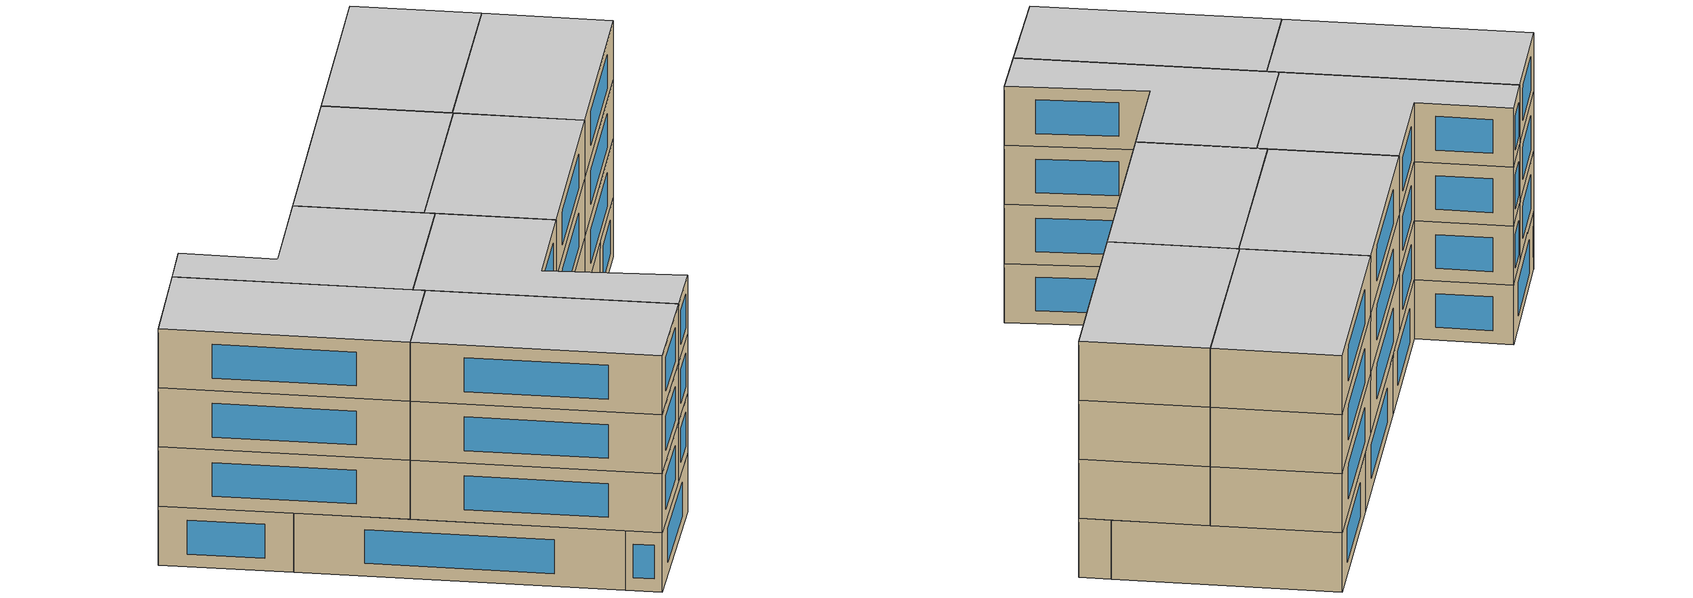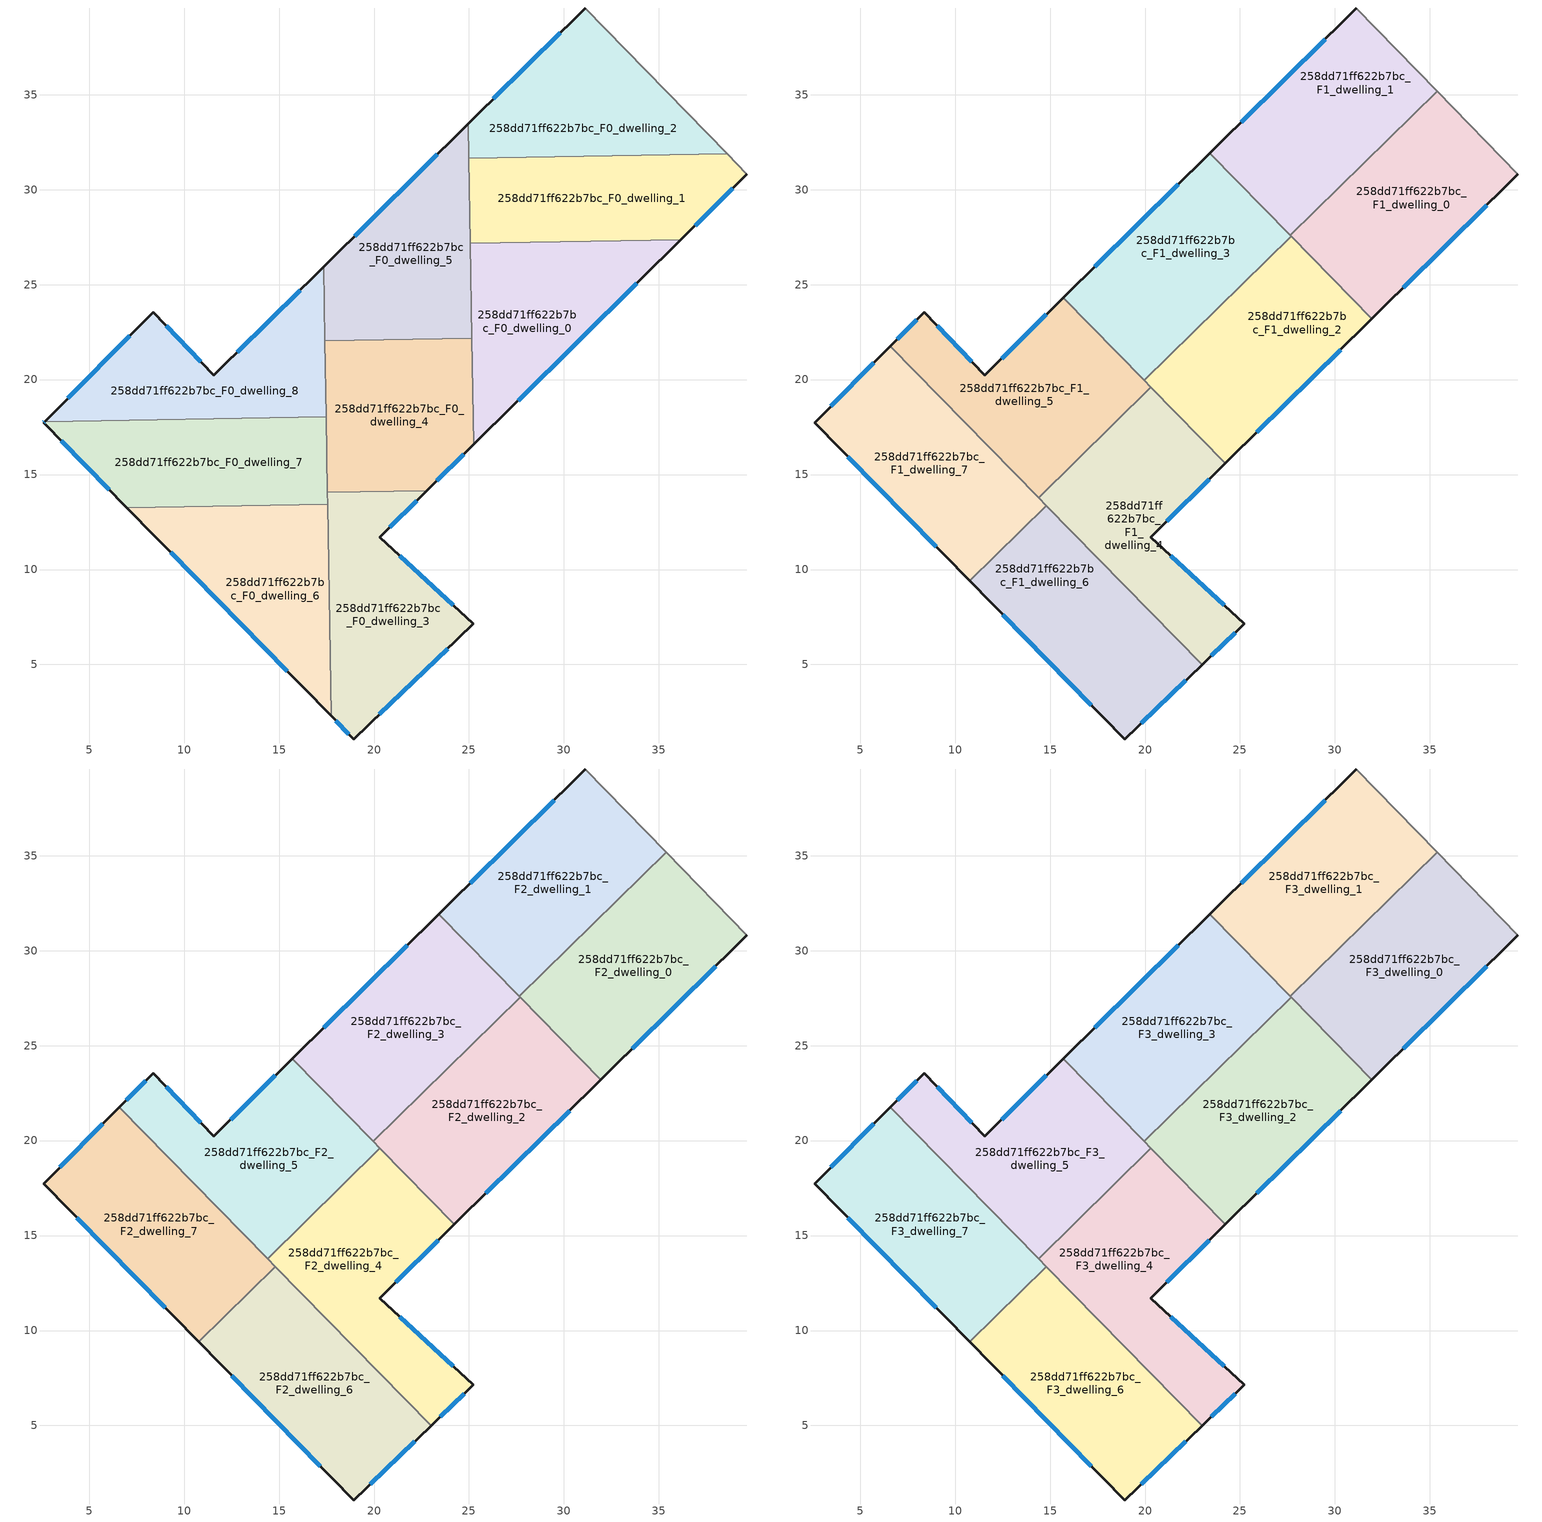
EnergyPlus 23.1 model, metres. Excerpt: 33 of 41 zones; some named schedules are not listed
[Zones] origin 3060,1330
258dd71ff622b7bc_F0_dwelling_0
 floor ground (EU_floor_Construction): 36.16,27.37 25.24,16.59 25.07,27.19 z0
 wall outside (EU_wall_Construction): 25.24,16.59 36.16,27.37 z0:3
 wall to 258dd71ff622b7bc_F0_dwelling_1 (EU_wall_Construction): 36.16,27.37 25.07,27.19 z0:3
 wall to 258dd71ff622b7bc_F0_dwelling_4 (EU_wall_Construction): 25.15,22.17 25.24,16.59 z0:3
 wall to 258dd71ff622b7bc_F0_dwelling_5 (EU_wall_Construction): 25.07,27.19 25.15,22.17 z0:3
 window (EU_Window_Construction): 27.58,18.9 33.82,25.06 z0.64:2.36
258dd71ff622b7bc_F0_dwelling_1
 floor ground (EU_floor_Construction): 38.6,31.88 39.64,30.81 36.16,27.37 25.07,27.19 24.99,31.66 z0
 wall outside (EU_wall_Construction): 36.16,27.37 39.64,30.81 z0:3
 wall to 258dd71ff622b7bc_F0_dwelling_2 (EU_wall_Construction): 38.6,31.88 24.99,31.66 z0:3
 wall adiabatic (EU_wall_Construction): 39.64,30.81 38.6,31.88 z0:3
 wall to 258dd71ff622b7bc_F0_dwelling_5 (EU_wall_Construction): 24.99,31.66 25.07,27.19 z0:3
 window (EU_Window_Construction): 36.9,28.11 38.89,30.07 z0.64:2.36
258dd71ff622b7bc_F0_dwelling_2
 floor ground (EU_floor_Construction): 31.13,39.57 38.6,31.88 24.99,31.66 24.97,33.47 z0
 wall outside (EU_wall_Construction): 31.13,39.57 24.97,33.47 z0:3
 wall adiabatic (EU_wall_Construction): 38.6,31.88 31.13,39.57 z0:3
 wall to 258dd71ff622b7bc_F0_dwelling_5 (EU_wall_Construction): 24.97,33.47 24.99,31.66 z0:3
 window (EU_Window_Construction): 29.81,38.26 26.29,34.77 z0.64:2.36
258dd71ff622b7bc_F0_dwelling_3
 floor ground (EU_floor_Construction): 22.78,14.15 20.3,11.7 25.24,7.14 18.93,1.08 17.74,2.29 17.54,14.06 z0
 wall outside (EU_wall_Construction): 17.74,2.29 18.93,1.08 25.24,7.14 20.3,11.7 22.78,14.15 z0:3
 wall to 258dd71ff622b7bc_F0_dwelling_4 (EU_wall_Construction): 22.78,14.15 17.54,14.06 z0:3
 wall to 258dd71ff622b7bc_F0_dwelling_6 (EU_wall_Construction): 17.55,13.42 17.74,2.29 z0:3
 wall to 258dd71ff622b7bc_F0_dwelling_7 (EU_wall_Construction): 17.54,14.06 17.55,13.42 z0:3
 window (EU_Window_Construction): 20.83,12.23 22.25,13.62 / 24.18,8.12 21.36,10.73 / 20.28,2.37 23.89,5.84 / 17.99,2.03 18.68,1.34 z0.64:2.36
258dd71ff622b7bc_F0_dwelling_4
 floor ground (EU_floor_Construction): 25.15,22.17 25.24,16.59 22.78,14.15 17.54,14.06 17.41,22.04 z0
 wall outside (EU_wall_Construction): 22.78,14.15 25.24,16.59 z0:3
 wall to 258dd71ff622b7bc_F0_dwelling_5 (EU_wall_Construction): 25.15,22.17 17.41,22.04 z0:3
 wall to 258dd71ff622b7bc_F0_dwelling_8 (EU_wall_Construction): 17.41,22.04 17.48,18.04 z0:3
 wall to 258dd71ff622b7bc_F0_dwelling_7 (EU_wall_Construction): 17.48,18.04 17.54,14.06 z0:3
 window (EU_Window_Construction): 23.3,14.67 24.72,16.06 z0.64:2.36
258dd71ff622b7bc_F0_dwelling_5
 floor ground (EU_floor_Construction): 24.97,33.47 25.15,22.17 17.41,22.04 17.35,25.94 z0
 wall outside (EU_wall_Construction): 24.97,33.47 17.35,25.94 z0:3
 wall to 258dd71ff622b7bc_F0_dwelling_8 (EU_wall_Construction): 17.35,25.94 17.41,22.04 z0:3
 window (EU_Window_Construction): 23.33,31.86 18.98,27.55 z0.64:2.36
258dd71ff622b7bc_F0_dwelling_6
 floor ground (EU_floor_Construction): 17.55,13.42 17.74,2.29 6.99,13.25 z0
 wall outside (EU_wall_Construction): 6.99,13.25 17.74,2.29 z0:3
 wall to 258dd71ff622b7bc_F0_dwelling_7 (EU_wall_Construction): 17.55,13.42 6.99,13.25 z0:3
 window (EU_Window_Construction): 9.29,10.9 15.44,4.64 z0.64:2.36
 ceiling adiabatic (EU_roof_Construction): 17.74,2.29 17.6,10.51 14.8,13.37 10.76,9.41 z3
258dd71ff622b7bc_F0_dwelling_7
 floor ground (EU_floor_Construction): 17.48,18.04 17.55,13.42 6.99,13.25 2.6,17.73 2.66,17.79 z0
 wall outside (EU_wall_Construction): 2.66,17.79 2.6,17.73 6.99,13.25 z0:3
 wall to 258dd71ff622b7bc_F0_dwelling_8 (EU_wall_Construction): 17.48,18.04 2.66,17.79 z0:3
 window (EU_Window_Construction): 2.65,17.78 2.61,17.74 / 3.54,16.77 6.05,14.21 z0.64:2.36
258dd71ff622b7bc_F0_dwelling_8
 floor ground (EU_floor_Construction): 17.35,25.94 17.48,18.04 2.66,17.79 8.36,23.54 11.57,20.23 z0
 wall outside (EU_wall_Construction): 17.35,25.94 11.57,20.23 8.36,23.54 2.66,17.79 z0:3
 window (EU_Window_Construction): 7.14,22.31 3.88,19.02 / 10.88,20.94 9.05,22.83 / 16.11,24.72 12.8,21.45 z0.64:2.36
258dd71ff622b7bc_F1_dwelling_0
 floor to 258dd71ff622b7bc_F0_dwelling_1 (EU_floor_Construction): 38.6,31.88 39.64,30.81 36.16,27.37 28,27.24 27.66,27.59 31.92,31.77 z3
 floor to 258dd71ff622b7bc_F0_dwelling_0 (EU_floor_Construction): 36.16,27.37 31.95,23.21 28,27.24 z3
 floor to 258dd71ff622b7bc_F0_dwelling_2 (EU_floor_Construction): 35.39,35.18 38.6,31.88 31.92,31.77 z3
 wall outside (EU_wall_Construction): 31.95,23.21 39.64,30.81 z3:6
 wall to 258dd71ff622b7bc_F1_dwelling_1 (EU_wall_Construction): 35.4,35.18 27.66,27.59 z3:6
 wall adiabatic (EU_wall_Construction): 39.64,30.81 35.4,35.18 z3:6
 wall to 258dd71ff622b7bc_F1_dwelling_2 (EU_wall_Construction): 27.69,27.55 31.95,23.21 z3:6
 wall to 258dd71ff622b7bc_F1_dwelling_3 (EU_wall_Construction): 27.66,27.59 27.69,27.55 z3:6
 window (EU_Window_Construction): 33.6,24.84 37.99,29.18 z3.64:5.36
258dd71ff622b7bc_F1_dwelling_1
 floor to 258dd71ff622b7bc_F0_dwelling_2 (EU_floor_Construction): 31.13,39.57 35.39,35.18 31.92,31.77 24.99,31.66 24.97,33.47 z3
 floor to 258dd71ff622b7bc_F0_dwelling_1 (EU_floor_Construction): 31.92,31.77 27.66,27.59 25.02,30.28 24.99,31.66 z3
 floor to 258dd71ff622b7bc_F0_dwelling_5 (EU_floor_Construction): 24.97,33.47 25.02,30.28 23.4,31.92 z3
 wall outside (EU_wall_Construction): 31.13,39.57 23.4,31.92 z3:6
 wall adiabatic (EU_wall_Construction): 35.4,35.18 31.13,39.57 z3:6
 wall to 258dd71ff622b7bc_F1_dwelling_3 (EU_wall_Construction): 23.4,31.92 27.66,27.59 z3:6
 window (EU_Window_Construction): 29.48,37.93 25.06,33.56 z3.64:5.36
258dd71ff622b7bc_F1_dwelling_2
 floor to 258dd71ff622b7bc_F0_dwelling_0 (EU_floor_Construction): 28,27.24 31.95,23.21 25.24,16.59 25.1,25.02 27.36,27.23 z3
 floor to 258dd71ff622b7bc_F0_dwelling_1 (EU_floor_Construction): 27.69,27.55 28,27.24 27.36,27.23 z3
 floor to 258dd71ff622b7bc_F0_dwelling_4 (EU_floor_Construction): 25.15,22.17 25.24,16.59 24.24,15.59 19.95,19.96 22.15,22.12 z3
 floor to 258dd71ff622b7bc_F0_dwelling_5 (EU_floor_Construction): 25.1,25.02 25.15,22.17 22.15,22.12 z3
 wall outside (EU_wall_Construction): 24.24,15.59 31.95,23.21 z3:6
 wall to 258dd71ff622b7bc_F1_dwelling_3 (EU_wall_Construction): 27.69,27.55 19.95,19.96 z3:6
 wall to 258dd71ff622b7bc_F1_dwelling_4 (EU_wall_Construction): 20.31,19.59 24.24,15.59 z3:6
 wall to 258dd71ff622b7bc_F1_dwelling_5 (EU_wall_Construction): 19.95,19.96 20.31,19.59 z3:6
 window (EU_Window_Construction): 25.89,17.22 30.3,21.58 z3.64:5.36
258dd71ff622b7bc_F1_dwelling_3
 floor to 258dd71ff622b7bc_F0_dwelling_5 (EU_floor_Construction): 25.02,30.28 25.1,25.02 22.15,22.12 17.9,22.05 17.4,22.56 17.35,25.94 23.4,31.92 z3
 floor to 258dd71ff622b7bc_F0_dwelling_0 (EU_floor_Construction): 27.36,27.23 25.1,25.02 25.07,27.19 z3
 floor to 258dd71ff622b7bc_F0_dwelling_8 (EU_floor_Construction): 17.35,25.94 17.4,22.56 15.69,24.3 z3
 floor to 258dd71ff622b7bc_F0_dwelling_4 (EU_floor_Construction): 22.15,22.12 19.95,19.96 17.9,22.05 z3
 floor to 258dd71ff622b7bc_F0_dwelling_1 (EU_floor_Construction): 25.02,30.28 27.69,27.55 27.36,27.23 25.07,27.19 z3
 wall outside (EU_wall_Construction): 23.4,31.92 15.69,24.3 z3:6
 wall to 258dd71ff622b7bc_F1_dwelling_5 (EU_wall_Construction): 15.69,24.3 19.95,19.96 z3:6
 window (EU_Window_Construction): 21.75,30.29 17.34,25.93 z3.64:5.36
258dd71ff622b7bc_F1_dwelling_4
 floor to 258dd71ff622b7bc_F0_dwelling_3 (EU_floor_Construction): 22.77,14.15 20.3,11.7 25.24,7.14 23.01,5 17.6,10.51 17.54,14.06 z3
 floor to 258dd71ff622b7bc_F0_dwelling_7 (EU_floor_Construction): 17.5,16.83 17.55,13.42 14.79,13.38 14.39,13.78 z3
 floor to 258dd71ff622b7bc_F0_dwelling_4 (EU_floor_Construction): 20.31,19.59 24.24,15.59 22.77,14.15 17.54,14.06 17.5,16.83 z3
 floor to 258dd71ff622b7bc_F0_dwelling_6 (EU_floor_Construction): 17.55,13.42 17.6,10.51 14.79,13.38 z3
 wall outside (EU_wall_Construction): 23.01,5 25.24,7.14 20.3,11.7 24.24,15.59 z3:6
 wall to 258dd71ff622b7bc_F1_dwelling_5 (EU_wall_Construction): 20.31,19.59 14.39,13.78 z3:6
 wall to 258dd71ff622b7bc_F1_dwelling_6 (EU_wall_Construction): 14.8,13.37 23.01,5 z3:6
 wall to 258dd71ff622b7bc_F1_dwelling_7 (EU_wall_Construction): 14.39,13.78 14.8,13.37 z3:6
 window (EU_Window_Construction): 23.49,5.46 24.76,6.68 / 21.15,12.54 23.39,14.76 / 24.18,8.12 21.36,10.73 z3.64:5.36
258dd71ff622b7bc_F1_dwelling_5
 floor to 258dd71ff622b7bc_F0_dwelling_4 (EU_floor_Construction): 17.9,22.05 20.31,19.59 17.5,16.83 17.41,22.04 z3
 floor to 258dd71ff622b7bc_F0_dwelling_8 (EU_floor_Construction): 17.4,22.56 17.48,18.04 10.34,17.92 6.58,21.74 8.36,23.54 11.57,20.23 15.69,24.3 z3
 floor to 258dd71ff622b7bc_F0_dwelling_5 (EU_floor_Construction): 17.4,22.56 17.9,22.05 17.41,22.04 z3
 floor to 258dd71ff622b7bc_F0_dwelling_7 (EU_floor_Construction): 17.48,18.04 17.5,16.83 14.39,13.78 10.34,17.92 z3
 wall outside (EU_wall_Construction): 15.69,24.3 11.57,20.23 8.36,23.54 6.58,21.74 z3:6
 wall to 258dd71ff622b7bc_F1_dwelling_7 (EU_wall_Construction): 6.58,21.74 14.39,13.78 z3:6
 window (EU_Window_Construction): 7.98,23.15 6.96,22.13 / 10.88,20.94 9.05,22.83 / 14.81,23.43 12.45,21.1 z3.64:5.36
258dd71ff622b7bc_F1_dwelling_6
 floor to 258dd71ff622b7bc_F0_dwelling_3 (EU_floor_Construction): 17.6,10.51 23.01,5 18.93,1.08 17.74,2.29 z3
 floor adiabatic (EU_floor_Construction): 17.6,10.51 17.74,2.29 18.93,1.08 10.76,9.41 14.8,13.37 z3
 wall outside (EU_wall_Construction): 10.76,9.41 18.93,1.08 23.01,5 z3:6
 wall to 258dd71ff622b7bc_F1_dwelling_7 (EU_wall_Construction): 14.8,13.37 10.76,9.41 z3:6
 window (EU_Window_Construction): 19.8,1.92 22.14,4.16 / 12.51,7.62 17.18,2.86 z3.64:5.36
258dd71ff622b7bc_F1_dwelling_7
 floor to 258dd71ff622b7bc_F0_dwelling_7 (EU_floor_Construction): 10.34,17.92 14.79,13.38 6.99,13.25 2.6,17.73 2.66,17.79 z3
 floor to 258dd71ff622b7bc_F0_dwelling_6 (EU_floor_Construction): 14.79,13.38 14.8,13.37 10.76,9.41 6.99,13.25 z3
 floor to 258dd71ff622b7bc_F0_dwelling_8 (EU_floor_Construction): 6.58,21.74 10.34,17.92 2.66,17.79 z3
 wall outside (EU_wall_Construction): 6.58,21.74 2.6,17.73 10.76,9.41 z3:6
 window (EU_Window_Construction): 4.35,15.95 9.01,11.19 / 5.73,20.88 3.45,18.59 z3.64:5.36
258dd71ff622b7bc_F2_dwelling_0
 floor to 258dd71ff622b7bc_F1_dwelling_0 (EU_floor_Construction): 35.4,35.18 39.64,30.81 31.95,23.21 27.66,27.59 z6
 wall outside (EU_wall_Construction): 31.95,23.21 39.64,30.81 z6:9
 wall to 258dd71ff622b7bc_F2_dwelling_1 (EU_wall_Construction): 35.4,35.18 27.66,27.59 z6:9
 wall adiabatic (EU_wall_Construction): 39.64,30.81 35.4,35.18 z6:9
 wall to 258dd71ff622b7bc_F2_dwelling_2 (EU_wall_Construction): 27.69,27.55 31.95,23.21 z6:9
 wall to 258dd71ff622b7bc_F2_dwelling_3 (EU_wall_Construction): 27.66,27.59 27.69,27.55 z6:9
 window (EU_Window_Construction): 33.6,24.84 37.99,29.18 z6.64:8.36
258dd71ff622b7bc_F2_dwelling_1
 floor to 258dd71ff622b7bc_F1_dwelling_1 (EU_floor_Construction): 31.13,39.57 35.4,35.18 27.66,27.59 23.4,31.92 z6
 wall outside (EU_wall_Construction): 31.13,39.57 23.4,31.92 z6:9
 wall adiabatic (EU_wall_Construction): 35.4,35.18 31.13,39.57 z6:9
 wall to 258dd71ff622b7bc_F2_dwelling_3 (EU_wall_Construction): 23.4,31.92 27.66,27.59 z6:9
 window (EU_Window_Construction): 29.48,37.93 25.06,33.56 z6.64:8.36
258dd71ff622b7bc_F2_dwelling_2
 floor to 258dd71ff622b7bc_F1_dwelling_2 (EU_floor_Construction): 27.69,27.55 31.95,23.21 24.24,15.59 19.95,19.96 z6
 wall outside (EU_wall_Construction): 24.24,15.59 31.95,23.21 z6:9
 wall to 258dd71ff622b7bc_F2_dwelling_3 (EU_wall_Construction): 27.69,27.55 19.95,19.96 z6:9
 wall to 258dd71ff622b7bc_F2_dwelling_4 (EU_wall_Construction): 20.31,19.59 24.24,15.59 z6:9
 wall to 258dd71ff622b7bc_F2_dwelling_5 (EU_wall_Construction): 19.95,19.96 20.31,19.59 z6:9
 window (EU_Window_Construction): 25.89,17.22 30.3,21.58 z6.64:8.36
258dd71ff622b7bc_F2_dwelling_3
 floor to 258dd71ff622b7bc_F1_dwelling_3 (EU_floor_Construction): 23.4,31.92 27.69,27.55 19.95,19.96 15.69,24.3 z6
 wall outside (EU_wall_Construction): 23.4,31.92 15.69,24.3 z6:9
 wall to 258dd71ff622b7bc_F2_dwelling_5 (EU_wall_Construction): 15.69,24.3 19.95,19.96 z6:9
 window (EU_Window_Construction): 21.75,30.29 17.34,25.93 z6.64:8.36
258dd71ff622b7bc_F2_dwelling_4
 floor to 258dd71ff622b7bc_F1_dwelling_4 (EU_floor_Construction): 24.24,15.59 20.3,11.7 25.24,7.14 23.01,5 14.39,13.78 20.31,19.59 z6
 wall outside (EU_wall_Construction): 23.01,5 25.24,7.14 20.3,11.7 24.24,15.59 z6:9
 wall to 258dd71ff622b7bc_F2_dwelling_5 (EU_wall_Construction): 20.31,19.59 14.39,13.78 z6:9
 wall to 258dd71ff622b7bc_F2_dwelling_6 (EU_wall_Construction): 14.8,13.37 23.01,5 z6:9
 wall to 258dd71ff622b7bc_F2_dwelling_7 (EU_wall_Construction): 14.39,13.78 14.8,13.37 z6:9
 window (EU_Window_Construction): 23.49,5.46 24.76,6.68 / 21.15,12.54 23.39,14.76 / 24.18,8.12 21.36,10.73 z6.64:8.36
258dd71ff622b7bc_F2_dwelling_5
 floor to 258dd71ff622b7bc_F1_dwelling_5 (EU_floor_Construction): 15.69,24.3 20.31,19.59 14.39,13.78 6.58,21.74 8.36,23.54 11.57,20.23 z6
 wall outside (EU_wall_Construction): 15.69,24.3 11.57,20.23 8.36,23.54 6.58,21.74 z6:9
 wall to 258dd71ff622b7bc_F2_dwelling_7 (EU_wall_Construction): 6.58,21.74 14.39,13.78 z6:9
 window (EU_Window_Construction): 7.98,23.15 6.96,22.13 / 10.88,20.94 9.05,22.83 / 14.81,23.43 12.45,21.1 z6.64:8.36
258dd71ff622b7bc_F2_dwelling_6
 floor to 258dd71ff622b7bc_F1_dwelling_6 (EU_floor_Construction): 14.8,13.37 23.01,5 18.93,1.08 10.76,9.41 z6
 wall outside (EU_wall_Construction): 10.76,9.41 18.93,1.08 23.01,5 z6:9
 wall to 258dd71ff622b7bc_F2_dwelling_7 (EU_wall_Construction): 14.8,13.37 10.76,9.41 z6:9
 window (EU_Window_Construction): 19.8,1.92 22.14,4.16 / 12.51,7.62 17.18,2.86 z6.64:8.36
258dd71ff622b7bc_F2_dwelling_7
 floor to 258dd71ff622b7bc_F1_dwelling_7 (EU_floor_Construction): 6.58,21.74 14.8,13.37 10.76,9.41 2.6,17.73 z6
 wall outside (EU_wall_Construction): 6.58,21.74 2.6,17.73 10.76,9.41 z6:9
 window (EU_Window_Construction): 4.35,15.95 9.01,11.19 / 5.73,20.88 3.45,18.59 z6.64:8.36
258dd71ff622b7bc_F3_dwelling_0
 floor to 258dd71ff622b7bc_F2_dwelling_0 (EU_floor_Construction): 35.4,35.18 39.64,30.81 31.95,23.21 27.66,27.59 z9
 wall outside (EU_wall_Construction): 31.95,23.21 39.64,30.81 z9:12
 wall to 258dd71ff622b7bc_F3_dwelling_1 (EU_wall_Construction): 35.4,35.18 27.66,27.59 z9:12
 wall adiabatic (EU_wall_Construction): 39.64,30.81 35.4,35.18 z9:12
 wall to 258dd71ff622b7bc_F3_dwelling_2 (EU_wall_Construction): 27.69,27.55 31.95,23.21 z9:12
 wall to 258dd71ff622b7bc_F3_dwelling_3 (EU_wall_Construction): 27.66,27.59 27.69,27.55 z9:12
 window (EU_Window_Construction): 33.6,24.84 37.99,29.18 z9.64:11.36
 ceiling to 258dd71ff622b7bc_F4_dwelling_0 (EU_floor_Construction): 39.64,30.81 35.4,35.18 27.66,27.59 31.95,23.21 z12
258dd71ff622b7bc_F3_dwelling_1
 floor to 258dd71ff622b7bc_F2_dwelling_1 (EU_floor_Construction): 31.13,39.57 35.4,35.18 27.66,27.59 23.4,31.92 z9
 wall outside (EU_wall_Construction): 31.13,39.57 23.4,31.92 z9:12
 wall adiabatic (EU_wall_Construction): 35.4,35.18 31.13,39.57 z9:12
 wall to 258dd71ff622b7bc_F3_dwelling_3 (EU_wall_Construction): 23.4,31.92 27.66,27.59 z9:12
 window (EU_Window_Construction): 29.48,37.93 25.06,33.56 z9.64:11.36
 ceiling to 258dd71ff622b7bc_F4_dwelling_1 (EU_floor_Construction): 35.4,35.18 31.13,39.57 23.4,31.92 27.66,27.59 z12
258dd71ff622b7bc_F3_dwelling_2
 floor to 258dd71ff622b7bc_F2_dwelling_2 (EU_floor_Construction): 27.69,27.55 31.95,23.21 24.24,15.59 19.95,19.96 z9
 wall outside (EU_wall_Construction): 24.24,15.59 31.95,23.21 z9:12
 wall to 258dd71ff622b7bc_F3_dwelling_3 (EU_wall_Construction): 27.69,27.55 19.95,19.96 z9:12
 wall to 258dd71ff622b7bc_F3_dwelling_4 (EU_wall_Construction): 20.31,19.59 24.24,15.59 z9:12
 wall to 258dd71ff622b7bc_F3_dwelling_5 (EU_wall_Construction): 19.95,19.96 20.31,19.59 z9:12
 window (EU_Window_Construction): 25.89,17.22 30.3,21.58 z9.64:11.36
 ceiling to 258dd71ff622b7bc_F4_dwelling_2 (EU_floor_Construction): 31.95,23.21 27.69,27.55 19.95,19.96 24.24,15.59 z12
258dd71ff622b7bc_F3_dwelling_3
 floor to 258dd71ff622b7bc_F2_dwelling_3 (EU_floor_Construction): 23.4,31.92 27.69,27.55 19.95,19.96 15.69,24.3 z9
 wall outside (EU_wall_Construction): 23.4,31.92 15.69,24.3 z9:12
 wall to 258dd71ff622b7bc_F3_dwelling_5 (EU_wall_Construction): 15.69,24.3 19.95,19.96 z9:12
 window (EU_Window_Construction): 21.75,30.29 17.34,25.93 z9.64:11.36
 ceiling to 258dd71ff622b7bc_F4_dwelling_3 (EU_floor_Construction): 27.69,27.55 23.4,31.92 15.69,24.3 19.95,19.96 z12
258dd71ff622b7bc_F3_dwelling_4
 floor to 258dd71ff622b7bc_F2_dwelling_4 (EU_floor_Construction): 24.24,15.59 20.3,11.7 25.24,7.14 23.01,5 14.39,13.78 20.31,19.59 z9
 wall outside (EU_wall_Construction): 23.01,5 25.24,7.14 20.3,11.7 24.24,15.59 z9:12
 wall to 258dd71ff622b7bc_F3_dwelling_5 (EU_wall_Construction): 20.31,19.59 14.39,13.78 z9:12
 wall to 258dd71ff622b7bc_F3_dwelling_6 (EU_wall_Construction): 14.8,13.37 23.01,5 z9:12
 wall to 258dd71ff622b7bc_F3_dwelling_7 (EU_wall_Construction): 14.39,13.78 14.8,13.37 z9:12
 window (EU_Window_Construction): 23.49,5.46 24.76,6.68 / 21.15,12.54 23.39,14.76 / 24.18,8.12 21.36,10.73 z9.64:11.36
 ceiling to 258dd71ff622b7bc_F4_dwelling_4 (EU_floor_Construction): 25.24,7.14 20.3,11.7 24.24,15.59 20.31,19.59 14.39,13.78 23.01,5 z12
258dd71ff622b7bc_F3_dwelling_5
 floor to 258dd71ff622b7bc_F2_dwelling_5 (EU_floor_Construction): 15.69,24.3 20.31,19.59 14.39,13.78 6.58,21.74 8.36,23.54 11.57,20.23 z9
 wall outside (EU_wall_Construction): 15.69,24.3 11.57,20.23 8.36,23.54 6.58,21.74 z9:12
 wall to 258dd71ff622b7bc_F3_dwelling_7 (EU_wall_Construction): 6.58,21.74 14.39,13.78 z9:12
 window (EU_Window_Construction): 7.98,23.15 6.96,22.13 / 10.88,20.94 9.05,22.83 / 14.81,23.43 12.45,21.1 z9.64:11.36
 ceiling to 258dd71ff622b7bc_F4_dwelling_5 (EU_floor_Construction): 20.31,19.59 15.69,24.3 11.57,20.23 8.36,23.54 6.58,21.74 14.39,13.78 z12
258dd71ff622b7bc_F3_dwelling_6
 floor to 258dd71ff622b7bc_F2_dwelling_6 (EU_floor_Construction): 14.8,13.37 23.01,5 18.93,1.08 10.76,9.41 z9
 wall outside (EU_wall_Construction): 10.76,9.41 18.93,1.08 23.01,5 z9:12
 wall to 258dd71ff622b7bc_F3_dwelling_7 (EU_wall_Construction): 14.8,13.37 10.76,9.41 z9:12
 window (EU_Window_Construction): 19.8,1.92 22.14,4.16 / 12.51,7.62 17.18,2.86 z9.64:11.36
 ceiling to 258dd71ff622b7bc_F4_dwelling_6 (EU_floor_Construction): 23.01,5 14.8,13.37 10.76,9.41 18.93,1.08 z12
258dd71ff622b7bc_F3_dwelling_7
 floor to 258dd71ff622b7bc_F2_dwelling_7 (EU_floor_Construction): 6.58,21.74 14.8,13.37 10.76,9.41 2.6,17.73 z9
 wall outside (EU_wall_Construction): 6.58,21.74 2.6,17.73 10.76,9.41 z9:12
 window (EU_Window_Construction): 4.35,15.95 9.01,11.19 / 5.73,20.88 3.45,18.59 z9.64:11.36
 ceiling to 258dd71ff622b7bc_F4_dwelling_7 (EU_floor_Construction): 14.8,13.37 6.58,21.74 2.6,17.73 10.76,9.41 z12
[Building]
EU S2 Campaign: North Axis=0; Terrain=City; Solar Distribution=FullExterior
[Site:Location]
Yerevan-Zvartnots.Intl.AP: Latitude=40.15; Longitude=44.383; Time Zone=4; Elevation=854
[SizingPeriod:WeatherFileDays]
AnnualSizingPeriod: Begin Month=1; Begin Day of Month=1; End Month=12; End Day of Month=31; Day of Week for Start Day=Monday; Use Weather File Daylight Saving Period=No; Use Weather File Rain and Snow Indicators=No
[MATERIAL]
EU_InternalMass_Material: Roughness=MediumRough; Thickness=0.1; Conductivity=1; Density=1800; Specific Heat=900; Thermal Absorptance=0.9; Solar Absorptance=0.7; Visible Absorptance=0.7
[MATERIAL:NOMASS] Roughness=MediumRough; Thermal Absorptance=0.9; Solar Absorptance=0.7; Visible Absorptance=0.7
Name | Thermal Resistance
EU_wall_NoMass | 1.05043
EU_roof_NoMass | 1.45357
EU_floor_NoMass | 0.478065
[WINDOWMATERIAL:SIMPLEGLAZINGSYSTEM]
EU_Window_SimpleGlazing: UFactor=2.5566; Solar Heat Gain Coefficient=0.75; Visible Transmittance=0.75
[CONSTRUCTION]
EU_wall_Construction: EU_wall_NoMass
EU_roof_Construction: EU_roof_NoMass
EU_floor_Construction: EU_floor_NoMass
EU_Window_Construction: EU_Window_SimpleGlazing
EU_InternalMass_Construction: EU_InternalMass_Material
[ZONE] Type=1; Multiplier=1; Ceiling Height=autocalculate; Floor Area=autocalculate; Part of Total Floor Area=Yes
Name | Volume
258dd71ff622b7bc_F0_dwelling_0 | 176.445
258dd71ff622b7bc_F1_dwelling_0; 258dd71ff622b7bc_F2_dwelling_0; 258dd71ff622b7bc_F3_dwelling_0; 258dd71ff622b7bc_F1_dwelling_5; 258dd71ff622b7bc_F2_dwelling_5; 258dd71ff622b7bc_F3_dwelling_5 | 198.49
258dd71ff622b7bc_F0_dwelling_1 | 176.432
258dd71ff622b7bc_F1_dwelling_1; 258dd71ff622b7bc_F2_dwelling_1; 258dd71ff622b7bc_F3_dwelling_1 | 198.509
258dd71ff622b7bc_F0_dwelling_2 | 176.429
258dd71ff622b7bc_F1_dwelling_2; 258dd71ff622b7bc_F2_dwelling_2; 258dd71ff622b7bc_F3_dwelling_2 | 198.478
258dd71ff622b7bc_F0_dwelling_3 | 176.42
258dd71ff622b7bc_F1_dwelling_3; 258dd71ff622b7bc_F2_dwelling_3; 258dd71ff622b7bc_F3_dwelling_3 | 198.5
258dd71ff622b7bc_F0_dwelling_4 | 176.4375
258dd71ff622b7bc_F1_dwelling_4; 258dd71ff622b7bc_F2_dwelling_4; 258dd71ff622b7bc_F3_dwelling_4 | 198.516
258dd71ff622b7bc_F0_dwelling_5 | 176.442
258dd71ff622b7bc_F0_dwelling_6 | 176.413
258dd71ff622b7bc_F1_dwelling_6; 258dd71ff622b7bc_F2_dwelling_6; 258dd71ff622b7bc_F3_dwelling_6 | 198.502
258dd71ff622b7bc_F0_dwelling_7 | 176.428
258dd71ff622b7bc_F1_dwelling_7; 258dd71ff622b7bc_F2_dwelling_7; 258dd71ff622b7bc_F3_dwelling_7 | 198.48
258dd71ff622b7bc_F0_dwelling_8 | 176.45
[INTERNALMASS] Construction=EU_InternalMass_Construction
Name | Zone or ZoneList | Surface Area
258dd71ff622b7bc_F0_dwelling_0_EU_InternalMass | 258dd71ff622b7bc_F0_dwelling_0 | 58.815
258dd71ff622b7bc_F0_dwelling_1_EU_InternalMass | 258dd71ff622b7bc_F0_dwelling_1 | 58.8106
258dd71ff622b7bc_F0_dwelling_2_EU_InternalMass | 258dd71ff622b7bc_F0_dwelling_2 | 58.8099
258dd71ff622b7bc_F0_dwelling_3_EU_InternalMass | 258dd71ff622b7bc_F0_dwelling_3 | 58.8101
258dd71ff622b7bc_F0_dwelling_4_EU_InternalMass | 258dd71ff622b7bc_F0_dwelling_4 | 58.8124
258dd71ff622b7bc_F0_dwelling_5_EU_InternalMass | 258dd71ff622b7bc_F0_dwelling_5 | 58.814
258dd71ff622b7bc_F0_dwelling_6_EU_InternalMass | 258dd71ff622b7bc_F0_dwelling_6 | 58.8045
258dd71ff622b7bc_F0_dwelling_7_EU_InternalMass | 258dd71ff622b7bc_F0_dwelling_7 | 58.8095
258dd71ff622b7bc_F0_dwelling_8_EU_InternalMass | 258dd71ff622b7bc_F0_dwelling_8 | 58.8167
258dd71ff622b7bc_F1_dwelling_0_EU_InternalMass | 258dd71ff622b7bc_F1_dwelling_0 | 66.1634
258dd71ff622b7bc_F1_dwelling_1_EU_InternalMass | 258dd71ff622b7bc_F1_dwelling_1 | 66.1699
258dd71ff622b7bc_F1_dwelling_2_EU_InternalMass | 258dd71ff622b7bc_F1_dwelling_2 | 66.1592
258dd71ff622b7bc_F1_dwelling_3_EU_InternalMass | 258dd71ff622b7bc_F1_dwelling_3 | 66.1668
258dd71ff622b7bc_F1_dwelling_4_EU_InternalMass | 258dd71ff622b7bc_F1_dwelling_4 | 66.1719
258dd71ff622b7bc_F1_dwelling_5_EU_InternalMass | 258dd71ff622b7bc_F1_dwelling_5 | 66.1633
258dd71ff622b7bc_F1_dwelling_6_EU_InternalMass | 258dd71ff622b7bc_F1_dwelling_6 | 66.1672
258dd71ff622b7bc_F1_dwelling_7_EU_InternalMass | 258dd71ff622b7bc_F1_dwelling_7 | 66.1601
258dd71ff622b7bc_F2_dwelling_0_EU_InternalMass | 258dd71ff622b7bc_F2_dwelling_0 | 66.1634
258dd71ff622b7bc_F2_dwelling_1_EU_InternalMass | 258dd71ff622b7bc_F2_dwelling_1 | 66.1699
258dd71ff622b7bc_F2_dwelling_2_EU_InternalMass | 258dd71ff622b7bc_F2_dwelling_2 | 66.1592
258dd71ff622b7bc_F2_dwelling_3_EU_InternalMass | 258dd71ff622b7bc_F2_dwelling_3 | 66.1668
258dd71ff622b7bc_F2_dwelling_4_EU_InternalMass | 258dd71ff622b7bc_F2_dwelling_4 | 66.1719
258dd71ff622b7bc_F2_dwelling_5_EU_InternalMass | 258dd71ff622b7bc_F2_dwelling_5 | 66.1633
258dd71ff622b7bc_F2_dwelling_6_EU_InternalMass | 258dd71ff622b7bc_F2_dwelling_6 | 66.1672
258dd71ff622b7bc_F2_dwelling_7_EU_InternalMass | 258dd71ff622b7bc_F2_dwelling_7 | 66.1601
258dd71ff622b7bc_F3_dwelling_0_EU_InternalMass | 258dd71ff622b7bc_F3_dwelling_0 | 66.1634
258dd71ff622b7bc_F3_dwelling_1_EU_InternalMass | 258dd71ff622b7bc_F3_dwelling_1 | 66.1699
258dd71ff622b7bc_F3_dwelling_2_EU_InternalMass | 258dd71ff622b7bc_F3_dwelling_2 | 66.1592
258dd71ff622b7bc_F3_dwelling_3_EU_InternalMass | 258dd71ff622b7bc_F3_dwelling_3 | 66.1668
258dd71ff622b7bc_F3_dwelling_4_EU_InternalMass | 258dd71ff622b7bc_F3_dwelling_4 | 66.1719
258dd71ff622b7bc_F3_dwelling_5_EU_InternalMass | 258dd71ff622b7bc_F3_dwelling_5 | 66.1633
258dd71ff622b7bc_F3_dwelling_6_EU_InternalMass | 258dd71ff622b7bc_F3_dwelling_6 | 66.1672
258dd71ff622b7bc_F3_dwelling_7_EU_InternalMass | 258dd71ff622b7bc_F3_dwelling_7 | 66.1601
[OTHEREQUIPMENT] Fuel Type=Electricity; Design Level Calculation Method=Watts/Area; Power per Zone Floor Area=1; Fraction Latent=0; Fraction Radiant=0; Fraction Lost=0; Carbon Dioxide Generation Rate=0; EndUse Subcategory=EU_Step8_InternalGains
Name | Zone or ZoneList or Space or SpaceList | Schedule
EU_Step8_InternalGain_258dd71ff622b7bc_F0_dwelling_0_f000 | 258dd71ff622b7bc_F0_dwelling_0 | EU_Step8_GainSchedule_258dd71ff622b7bc_F0_dwelling_0_f000
EU_Step8_InternalGain_258dd71ff622b7bc_F0_dwelling_1_f000 | 258dd71ff622b7bc_F0_dwelling_1 | EU_Step8_GainSchedule_258dd71ff622b7bc_F0_dwelling_1_f000
EU_Step8_InternalGain_258dd71ff622b7bc_F0_dwelling_2_f000 | 258dd71ff622b7bc_F0_dwelling_2 | EU_Step8_GainSchedule_258dd71ff622b7bc_F0_dwelling_2_f000
EU_Step8_InternalGain_258dd71ff622b7bc_F0_dwelling_3_f000 | 258dd71ff622b7bc_F0_dwelling_3 | EU_Step8_GainSchedule_258dd71ff622b7bc_F0_dwelling_3_f000
EU_Step8_InternalGain_258dd71ff622b7bc_F0_dwelling_4_f000 | 258dd71ff622b7bc_F0_dwelling_4 | EU_Step8_GainSchedule_258dd71ff622b7bc_F0_dwelling_4_f000
EU_Step8_InternalGain_258dd71ff622b7bc_F0_dwelling_5_f000 | 258dd71ff622b7bc_F0_dwelling_5 | EU_Step8_GainSchedule_258dd71ff622b7bc_F0_dwelling_5_f000
EU_Step8_InternalGain_258dd71ff622b7bc_F0_dwelling_6_f000 | 258dd71ff622b7bc_F0_dwelling_6 | EU_Step8_GainSchedule_258dd71ff622b7bc_F0_dwelling_6_f000
EU_Step8_InternalGain_258dd71ff622b7bc_F0_dwelling_7_f000 | 258dd71ff622b7bc_F0_dwelling_7 | EU_Step8_GainSchedule_258dd71ff622b7bc_F0_dwelling_7_f000
EU_Step8_InternalGain_258dd71ff622b7bc_F0_dwelling_8_f000 | 258dd71ff622b7bc_F0_dwelling_8 | EU_Step8_GainSchedule_258dd71ff622b7bc_F0_dwelling_8_f000
EU_Step8_InternalGain_258dd71ff622b7bc_F1_dwelling_0_f000 | 258dd71ff622b7bc_F1_dwelling_0 | EU_Step8_GainSchedule_258dd71ff622b7bc_F1_dwelling_0_f000
EU_Step8_InternalGain_258dd71ff622b7bc_F1_dwelling_1_f000 | 258dd71ff622b7bc_F1_dwelling_1 | EU_Step8_GainSchedule_258dd71ff622b7bc_F1_dwelling_1_f000
EU_Step8_InternalGain_258dd71ff622b7bc_F1_dwelling_2_f000 | 258dd71ff622b7bc_F1_dwelling_2 | EU_Step8_GainSchedule_258dd71ff622b7bc_F1_dwelling_2_f000
EU_Step8_InternalGain_258dd71ff622b7bc_F1_dwelling_3_f000 | 258dd71ff622b7bc_F1_dwelling_3 | EU_Step8_GainSchedule_258dd71ff622b7bc_F1_dwelling_3_f000
EU_Step8_InternalGain_258dd71ff622b7bc_F1_dwelling_4_f000 | 258dd71ff622b7bc_F1_dwelling_4 | EU_Step8_GainSchedule_258dd71ff622b7bc_F1_dwelling_4_f000
EU_Step8_InternalGain_258dd71ff622b7bc_F1_dwelling_5_f000 | 258dd71ff622b7bc_F1_dwelling_5 | EU_Step8_GainSchedule_258dd71ff622b7bc_F1_dwelling_5_f000
EU_Step8_InternalGain_258dd71ff622b7bc_F1_dwelling_6_f000 | 258dd71ff622b7bc_F1_dwelling_6 | EU_Step8_GainSchedule_258dd71ff622b7bc_F1_dwelling_6_f000
EU_Step8_InternalGain_258dd71ff622b7bc_F1_dwelling_7_f000 | 258dd71ff622b7bc_F1_dwelling_7 | EU_Step8_GainSchedule_258dd71ff622b7bc_F1_dwelling_7_f000
EU_Step8_InternalGain_258dd71ff622b7bc_F2_dwelling_0_f000 | 258dd71ff622b7bc_F2_dwelling_0 | EU_Step8_GainSchedule_258dd71ff622b7bc_F2_dwelling_0_f000
EU_Step8_InternalGain_258dd71ff622b7bc_F2_dwelling_1_f000 | 258dd71ff622b7bc_F2_dwelling_1 | EU_Step8_GainSchedule_258dd71ff622b7bc_F2_dwelling_1_f000
EU_Step8_InternalGain_258dd71ff622b7bc_F2_dwelling_2_f000 | 258dd71ff622b7bc_F2_dwelling_2 | EU_Step8_GainSchedule_258dd71ff622b7bc_F2_dwelling_2_f000
EU_Step8_InternalGain_258dd71ff622b7bc_F2_dwelling_3_f000 | 258dd71ff622b7bc_F2_dwelling_3 | EU_Step8_GainSchedule_258dd71ff622b7bc_F2_dwelling_3_f000
EU_Step8_InternalGain_258dd71ff622b7bc_F2_dwelling_4_f000 | 258dd71ff622b7bc_F2_dwelling_4 | EU_Step8_GainSchedule_258dd71ff622b7bc_F2_dwelling_4_f000
EU_Step8_InternalGain_258dd71ff622b7bc_F2_dwelling_5_f000 | 258dd71ff622b7bc_F2_dwelling_5 | EU_Step8_GainSchedule_258dd71ff622b7bc_F2_dwelling_5_f000
EU_Step8_InternalGain_258dd71ff622b7bc_F2_dwelling_6_f000 | 258dd71ff622b7bc_F2_dwelling_6 | EU_Step8_GainSchedule_258dd71ff622b7bc_F2_dwelling_6_f000
EU_Step8_InternalGain_258dd71ff622b7bc_F2_dwelling_7_f000 | 258dd71ff622b7bc_F2_dwelling_7 | EU_Step8_GainSchedule_258dd71ff622b7bc_F2_dwelling_7_f000
EU_Step8_InternalGain_258dd71ff622b7bc_F3_dwelling_0_f000 | 258dd71ff622b7bc_F3_dwelling_0 | EU_Step8_GainSchedule_258dd71ff622b7bc_F3_dwelling_0_f000
EU_Step8_InternalGain_258dd71ff622b7bc_F3_dwelling_1_f000 | 258dd71ff622b7bc_F3_dwelling_1 | EU_Step8_GainSchedule_258dd71ff622b7bc_F3_dwelling_1_f000
EU_Step8_InternalGain_258dd71ff622b7bc_F3_dwelling_2_f000 | 258dd71ff622b7bc_F3_dwelling_2 | EU_Step8_GainSchedule_258dd71ff622b7bc_F3_dwelling_2_f000
EU_Step8_InternalGain_258dd71ff622b7bc_F3_dwelling_3_f000 | 258dd71ff622b7bc_F3_dwelling_3 | EU_Step8_GainSchedule_258dd71ff622b7bc_F3_dwelling_3_f000
EU_Step8_InternalGain_258dd71ff622b7bc_F3_dwelling_4_f000 | 258dd71ff622b7bc_F3_dwelling_4 | EU_Step8_GainSchedule_258dd71ff622b7bc_F3_dwelling_4_f000
EU_Step8_InternalGain_258dd71ff622b7bc_F3_dwelling_5_f000 | 258dd71ff622b7bc_F3_dwelling_5 | EU_Step8_GainSchedule_258dd71ff622b7bc_F3_dwelling_5_f000
EU_Step8_InternalGain_258dd71ff622b7bc_F3_dwelling_6_f000 | 258dd71ff622b7bc_F3_dwelling_6 | EU_Step8_GainSchedule_258dd71ff622b7bc_F3_dwelling_6_f000
EU_Step8_InternalGain_258dd71ff622b7bc_F3_dwelling_7_f000 | 258dd71ff622b7bc_F3_dwelling_7 | EU_Step8_GainSchedule_258dd71ff622b7bc_F3_dwelling_7_f000
[ZONEVENTILATION:DESIGNFLOWRATE] Schedule=EU_AlwaysOn; Design Flow Rate Calculation Method=AirChanges/Hour; Air Changes per Hour=0.557805; Ventilation Type=Natural; Fan Pressure Rise=0; Fan Total Efficiency=1; Constant Term Coefficient=1; Temperature Term Coefficient=0; Velocity Term Coefficient=0; Velocity Squared Term Coefficient=0; Minimum Indoor Temperature=-100; Maximum Indoor Temperature=100; Delta Temperature=-100; Minimum Outdoor Temperature=-100; Maximum Outdoor Temperature=100; Maximum Wind Speed=40
Name | Zone or ZoneList or Space or SpaceList
EU_ConstantAir_258dd71ff622b7bc_F0_dwelling_0 | 258dd71ff622b7bc_F0_dwelling_0
EU_ConstantAir_258dd71ff622b7bc_F0_dwelling_1 | 258dd71ff622b7bc_F0_dwelling_1
EU_ConstantAir_258dd71ff622b7bc_F0_dwelling_2 | 258dd71ff622b7bc_F0_dwelling_2
EU_ConstantAir_258dd71ff622b7bc_F0_dwelling_3 | 258dd71ff622b7bc_F0_dwelling_3
EU_ConstantAir_258dd71ff622b7bc_F0_dwelling_4 | 258dd71ff622b7bc_F0_dwelling_4
EU_ConstantAir_258dd71ff622b7bc_F0_dwelling_5 | 258dd71ff622b7bc_F0_dwelling_5
EU_ConstantAir_258dd71ff622b7bc_F0_dwelling_6 | 258dd71ff622b7bc_F0_dwelling_6
EU_ConstantAir_258dd71ff622b7bc_F0_dwelling_7 | 258dd71ff622b7bc_F0_dwelling_7
EU_ConstantAir_258dd71ff622b7bc_F0_dwelling_8 | 258dd71ff622b7bc_F0_dwelling_8
EU_ConstantAir_258dd71ff622b7bc_F1_dwelling_0 | 258dd71ff622b7bc_F1_dwelling_0
EU_ConstantAir_258dd71ff622b7bc_F1_dwelling_1 | 258dd71ff622b7bc_F1_dwelling_1
EU_ConstantAir_258dd71ff622b7bc_F1_dwelling_2 | 258dd71ff622b7bc_F1_dwelling_2
EU_ConstantAir_258dd71ff622b7bc_F1_dwelling_3 | 258dd71ff622b7bc_F1_dwelling_3
EU_ConstantAir_258dd71ff622b7bc_F1_dwelling_4 | 258dd71ff622b7bc_F1_dwelling_4
EU_ConstantAir_258dd71ff622b7bc_F1_dwelling_5 | 258dd71ff622b7bc_F1_dwelling_5
EU_ConstantAir_258dd71ff622b7bc_F1_dwelling_6 | 258dd71ff622b7bc_F1_dwelling_6
EU_ConstantAir_258dd71ff622b7bc_F1_dwelling_7 | 258dd71ff622b7bc_F1_dwelling_7
EU_ConstantAir_258dd71ff622b7bc_F2_dwelling_0 | 258dd71ff622b7bc_F2_dwelling_0
EU_ConstantAir_258dd71ff622b7bc_F2_dwelling_1 | 258dd71ff622b7bc_F2_dwelling_1
EU_ConstantAir_258dd71ff622b7bc_F2_dwelling_2 | 258dd71ff622b7bc_F2_dwelling_2
EU_ConstantAir_258dd71ff622b7bc_F2_dwelling_3 | 258dd71ff622b7bc_F2_dwelling_3
EU_ConstantAir_258dd71ff622b7bc_F2_dwelling_4 | 258dd71ff622b7bc_F2_dwelling_4
EU_ConstantAir_258dd71ff622b7bc_F2_dwelling_5 | 258dd71ff622b7bc_F2_dwelling_5
EU_ConstantAir_258dd71ff622b7bc_F2_dwelling_6 | 258dd71ff622b7bc_F2_dwelling_6
EU_ConstantAir_258dd71ff622b7bc_F2_dwelling_7 | 258dd71ff622b7bc_F2_dwelling_7
EU_ConstantAir_258dd71ff622b7bc_F3_dwelling_0 | 258dd71ff622b7bc_F3_dwelling_0
EU_ConstantAir_258dd71ff622b7bc_F3_dwelling_1 | 258dd71ff622b7bc_F3_dwelling_1
EU_ConstantAir_258dd71ff622b7bc_F3_dwelling_2 | 258dd71ff622b7bc_F3_dwelling_2
EU_ConstantAir_258dd71ff622b7bc_F3_dwelling_3 | 258dd71ff622b7bc_F3_dwelling_3
EU_ConstantAir_258dd71ff622b7bc_F3_dwelling_4 | 258dd71ff622b7bc_F3_dwelling_4
EU_ConstantAir_258dd71ff622b7bc_F3_dwelling_5 | 258dd71ff622b7bc_F3_dwelling_5
EU_ConstantAir_258dd71ff622b7bc_F3_dwelling_6 | 258dd71ff622b7bc_F3_dwelling_6
EU_ConstantAir_258dd71ff622b7bc_F3_dwelling_7 | 258dd71ff622b7bc_F3_dwelling_7
[HVACTEMPLATE:ZONE:IDEALLOADSAIRSYSTEM] System Availability Schedule=EU_AlwaysOn; Maximum Heating Supply Air Temperature=50; Minimum Cooling Supply Air Temperature=13; Maximum Heating Supply Air Humidity Ratio=0.0156; Minimum Cooling Supply Air Humidity Ratio=0.0077; Heating Limit=NoLimit; Cooling Limit=NoLimit; Heating Availability Schedule=EU_AlwaysOn; Cooling Availability Schedule=EU_CoolingOff; Dehumidification Control Type=ConstantSensibleHeatRatio; Cooling Sensible Heat Ratio=0.7; Dehumidification Setpoint=60; Humidification Control Type=None; Humidification Setpoint=30; Outdoor Air Method=None; Outdoor Air Flow Rate per Person=0.00944; Outdoor Air Flow Rate per Zone Floor Area=0; Outdoor Air Flow Rate per Zone=0; Demand Controlled Ventilation Type=None; Outdoor Air Economizer Type=NoEconomizer; Heat Recovery Type=None; Sensible Heat Recovery Effectiveness=0.7; Latent Heat Recovery Effectiveness=0.65
Name | Template Thermostat
258dd71ff622b7bc_F0_dwelling_0 | EU_HeatOnly_258dd71ff622b7bc_F0_dwelling_0
258dd71ff622b7bc_F0_dwelling_1 | EU_HeatOnly_258dd71ff622b7bc_F0_dwelling_1
258dd71ff622b7bc_F0_dwelling_2 | EU_HeatOnly_258dd71ff622b7bc_F0_dwelling_2
258dd71ff622b7bc_F0_dwelling_3 | EU_HeatOnly_258dd71ff622b7bc_F0_dwelling_3
258dd71ff622b7bc_F0_dwelling_4 | EU_HeatOnly_258dd71ff622b7bc_F0_dwelling_4
258dd71ff622b7bc_F0_dwelling_5 | EU_HeatOnly_258dd71ff622b7bc_F0_dwelling_5
258dd71ff622b7bc_F0_dwelling_6 | EU_HeatOnly_258dd71ff622b7bc_F0_dwelling_6
258dd71ff622b7bc_F0_dwelling_7 | EU_HeatOnly_258dd71ff622b7bc_F0_dwelling_7
258dd71ff622b7bc_F0_dwelling_8 | EU_HeatOnly_258dd71ff622b7bc_F0_dwelling_8
258dd71ff622b7bc_F1_dwelling_0 | EU_HeatOnly_258dd71ff622b7bc_F1_dwelling_0
258dd71ff622b7bc_F1_dwelling_1 | EU_HeatOnly_258dd71ff622b7bc_F1_dwelling_1
258dd71ff622b7bc_F1_dwelling_2 | EU_HeatOnly_258dd71ff622b7bc_F1_dwelling_2
258dd71ff622b7bc_F1_dwelling_3 | EU_HeatOnly_258dd71ff622b7bc_F1_dwelling_3
258dd71ff622b7bc_F1_dwelling_4 | EU_HeatOnly_258dd71ff622b7bc_F1_dwelling_4
258dd71ff622b7bc_F1_dwelling_5 | EU_HeatOnly_258dd71ff622b7bc_F1_dwelling_5
258dd71ff622b7bc_F1_dwelling_6 | EU_HeatOnly_258dd71ff622b7bc_F1_dwelling_6
258dd71ff622b7bc_F1_dwelling_7 | EU_HeatOnly_258dd71ff622b7bc_F1_dwelling_7
258dd71ff622b7bc_F2_dwelling_0 | EU_HeatOnly_258dd71ff622b7bc_F2_dwelling_0
258dd71ff622b7bc_F2_dwelling_1 | EU_HeatOnly_258dd71ff622b7bc_F2_dwelling_1
258dd71ff622b7bc_F2_dwelling_2 | EU_HeatOnly_258dd71ff622b7bc_F2_dwelling_2
258dd71ff622b7bc_F2_dwelling_3 | EU_HeatOnly_258dd71ff622b7bc_F2_dwelling_3
258dd71ff622b7bc_F2_dwelling_4 | EU_HeatOnly_258dd71ff622b7bc_F2_dwelling_4
258dd71ff622b7bc_F2_dwelling_5 | EU_HeatOnly_258dd71ff622b7bc_F2_dwelling_5
258dd71ff622b7bc_F2_dwelling_6 | EU_HeatOnly_258dd71ff622b7bc_F2_dwelling_6
258dd71ff622b7bc_F2_dwelling_7 | EU_HeatOnly_258dd71ff622b7bc_F2_dwelling_7
258dd71ff622b7bc_F3_dwelling_0 | EU_HeatOnly_258dd71ff622b7bc_F3_dwelling_0
258dd71ff622b7bc_F3_dwelling_1 | EU_HeatOnly_258dd71ff622b7bc_F3_dwelling_1
258dd71ff622b7bc_F3_dwelling_2 | EU_HeatOnly_258dd71ff622b7bc_F3_dwelling_2
258dd71ff622b7bc_F3_dwelling_3 | EU_HeatOnly_258dd71ff622b7bc_F3_dwelling_3
258dd71ff622b7bc_F3_dwelling_4 | EU_HeatOnly_258dd71ff622b7bc_F3_dwelling_4
258dd71ff622b7bc_F3_dwelling_5 | EU_HeatOnly_258dd71ff622b7bc_F3_dwelling_5
258dd71ff622b7bc_F3_dwelling_6 | EU_HeatOnly_258dd71ff622b7bc_F3_dwelling_6
258dd71ff622b7bc_F3_dwelling_7 | EU_HeatOnly_258dd71ff622b7bc_F3_dwelling_7
[SIZING:ZONE] Zone Cooling Design Supply Air Temperature Input Method=SupplyAirTemperature; Zone Cooling Design Supply Air Temperature=13; Zone Heating Design Supply Air Temperature Input Method=SupplyAirTemperature; Zone Heating Design Supply Air Temperature=50; Zone Cooling Design Supply Air Humidity Ratio=0.008; Zone Heating Design Supply Air Humidity Ratio=0.008; Cooling Design Air Flow Method=DesignDay; Cooling Design Air Flow Rate=0; Cooling Minimum Air Flow per Zone Floor Area=0.000762; Cooling Minimum Air Flow=0; Cooling Minimum Air Flow Fraction=0.2; Heating Design Air Flow Method=DesignDay; Heating Design Air Flow Rate=0; Heating Maximum Air Flow per Zone Floor Area=0.002032; Heating Maximum Air Flow=0.141576; Heating Maximum Air Flow Fraction=0.3; Account for Dedicated Outdoor Air System=No; Dedicated Outdoor Air System Control Strategy=NeutralSupplyAir; Dedicated Outdoor Air Low Setpoint Temperature for Design=autosize; Dedicated Outdoor Air High Setpoint Temperature for Design=autosize; Zone Load Sizing Method=Sensible Load Only No Latent Load; Zone Latent Cooling Design Supply Air Humidity Ratio Input Method=HumidityRatioDifference; Zone Cooling Design Supply Air Humidity Ratio Difference=0.005; Zone Latent Heating Design Supply Air Humidity Ratio Input Method=HumidityRatioDifference; Zone Humidification Design Supply Air Humidity Ratio Difference=0.005
258dd71ff622b7bc_F0_dwelling_0; 258dd71ff622b7bc_F0_dwelling_1; 258dd71ff622b7bc_F0_dwelling_2; 258dd71ff622b7bc_F0_dwelling_3; 258dd71ff622b7bc_F0_dwelling_4; 258dd71ff622b7bc_F0_dwelling_5; 258dd71ff622b7bc_F0_dwelling_6; 258dd71ff622b7bc_F0_dwelling_7; 258dd71ff622b7bc_F0_dwelling_8; 258dd71ff622b7bc_F1_dwelling_0; 258dd71ff622b7bc_F1_dwelling_1; 258dd71ff622b7bc_F1_dwelling_2; 258dd71ff622b7bc_F1_dwelling_3; 258dd71ff622b7bc_F1_dwelling_4; 258dd71ff622b7bc_F1_dwelling_5; 258dd71ff622b7bc_F1_dwelling_6; 258dd71ff622b7bc_F1_dwelling_7; 258dd71ff622b7bc_F2_dwelling_0; 258dd71ff622b7bc_F2_dwelling_1; 258dd71ff622b7bc_F2_dwelling_2; 258dd71ff622b7bc_F2_dwelling_3; 258dd71ff622b7bc_F2_dwelling_4; 258dd71ff622b7bc_F2_dwelling_5; 258dd71ff622b7bc_F2_dwelling_6; 258dd71ff622b7bc_F2_dwelling_7; 258dd71ff622b7bc_F3_dwelling_0; 258dd71ff622b7bc_F3_dwelling_1; 258dd71ff622b7bc_F3_dwelling_2; 258dd71ff622b7bc_F3_dwelling_3; 258dd71ff622b7bc_F3_dwelling_4; 258dd71ff622b7bc_F3_dwelling_5; 258dd71ff622b7bc_F3_dwelling_6; 258dd71ff622b7bc_F3_dwelling_7
[SCHEDULE:FILE] Column Number=1; Rows to Skip at Top=0; Number of Hours of Data=8760; Column Separator=Comma; Interpolate to Timestep=No; Minutes per Item=60; Adjust Schedule for Daylight Savings=Yes
Name | File
EU_Step8_GainSchedule_258dd71ff622b7bc_F0_dwelling_0_f000 | ../../schedules/258dd71ff622b7bc/258dd71ff622b7bc_F0_dwelling_0_f000_gain.csv
EU_Step8_GainSchedule_258dd71ff622b7bc_F0_dwelling_1_f000 | ../../schedules/258dd71ff622b7bc/258dd71ff622b7bc_F0_dwelling_1_f000_gain.csv
EU_Step8_GainSchedule_258dd71ff622b7bc_F0_dwelling_2_f000 | ../../schedules/258dd71ff622b7bc/258dd71ff622b7bc_F0_dwelling_2_f000_gain.csv
EU_Step8_GainSchedule_258dd71ff622b7bc_F0_dwelling_3_f000 | ../../schedules/258dd71ff622b7bc/258dd71ff622b7bc_F0_dwelling_3_f000_gain.csv
EU_Step8_GainSchedule_258dd71ff622b7bc_F0_dwelling_4_f000 | ../../schedules/258dd71ff622b7bc/258dd71ff622b7bc_F0_dwelling_4_f000_gain.csv
EU_Step8_GainSchedule_258dd71ff622b7bc_F0_dwelling_5_f000 | ../../schedules/258dd71ff622b7bc/258dd71ff622b7bc_F0_dwelling_5_f000_gain.csv
EU_Step8_GainSchedule_258dd71ff622b7bc_F0_dwelling_6_f000 | ../../schedules/258dd71ff622b7bc/258dd71ff622b7bc_F0_dwelling_6_f000_gain.csv
EU_Step8_GainSchedule_258dd71ff622b7bc_F0_dwelling_7_f000 | ../../schedules/258dd71ff622b7bc/258dd71ff622b7bc_F0_dwelling_7_f000_gain.csv
EU_Step8_GainSchedule_258dd71ff622b7bc_F0_dwelling_8_f000 | ../../schedules/258dd71ff622b7bc/258dd71ff622b7bc_F0_dwelling_8_f000_gain.csv
EU_Step8_GainSchedule_258dd71ff622b7bc_F1_dwelling_0_f000 | ../../schedules/258dd71ff622b7bc/258dd71ff622b7bc_F1_dwelling_0_f000_gain.csv
EU_Step8_GainSchedule_258dd71ff622b7bc_F1_dwelling_1_f000 | ../../schedules/258dd71ff622b7bc/258dd71ff622b7bc_F1_dwelling_1_f000_gain.csv
EU_Step8_GainSchedule_258dd71ff622b7bc_F1_dwelling_2_f000 | ../../schedules/258dd71ff622b7bc/258dd71ff622b7bc_F1_dwelling_2_f000_gain.csv
EU_Step8_GainSchedule_258dd71ff622b7bc_F1_dwelling_3_f000 | ../../schedules/258dd71ff622b7bc/258dd71ff622b7bc_F1_dwelling_3_f000_gain.csv
